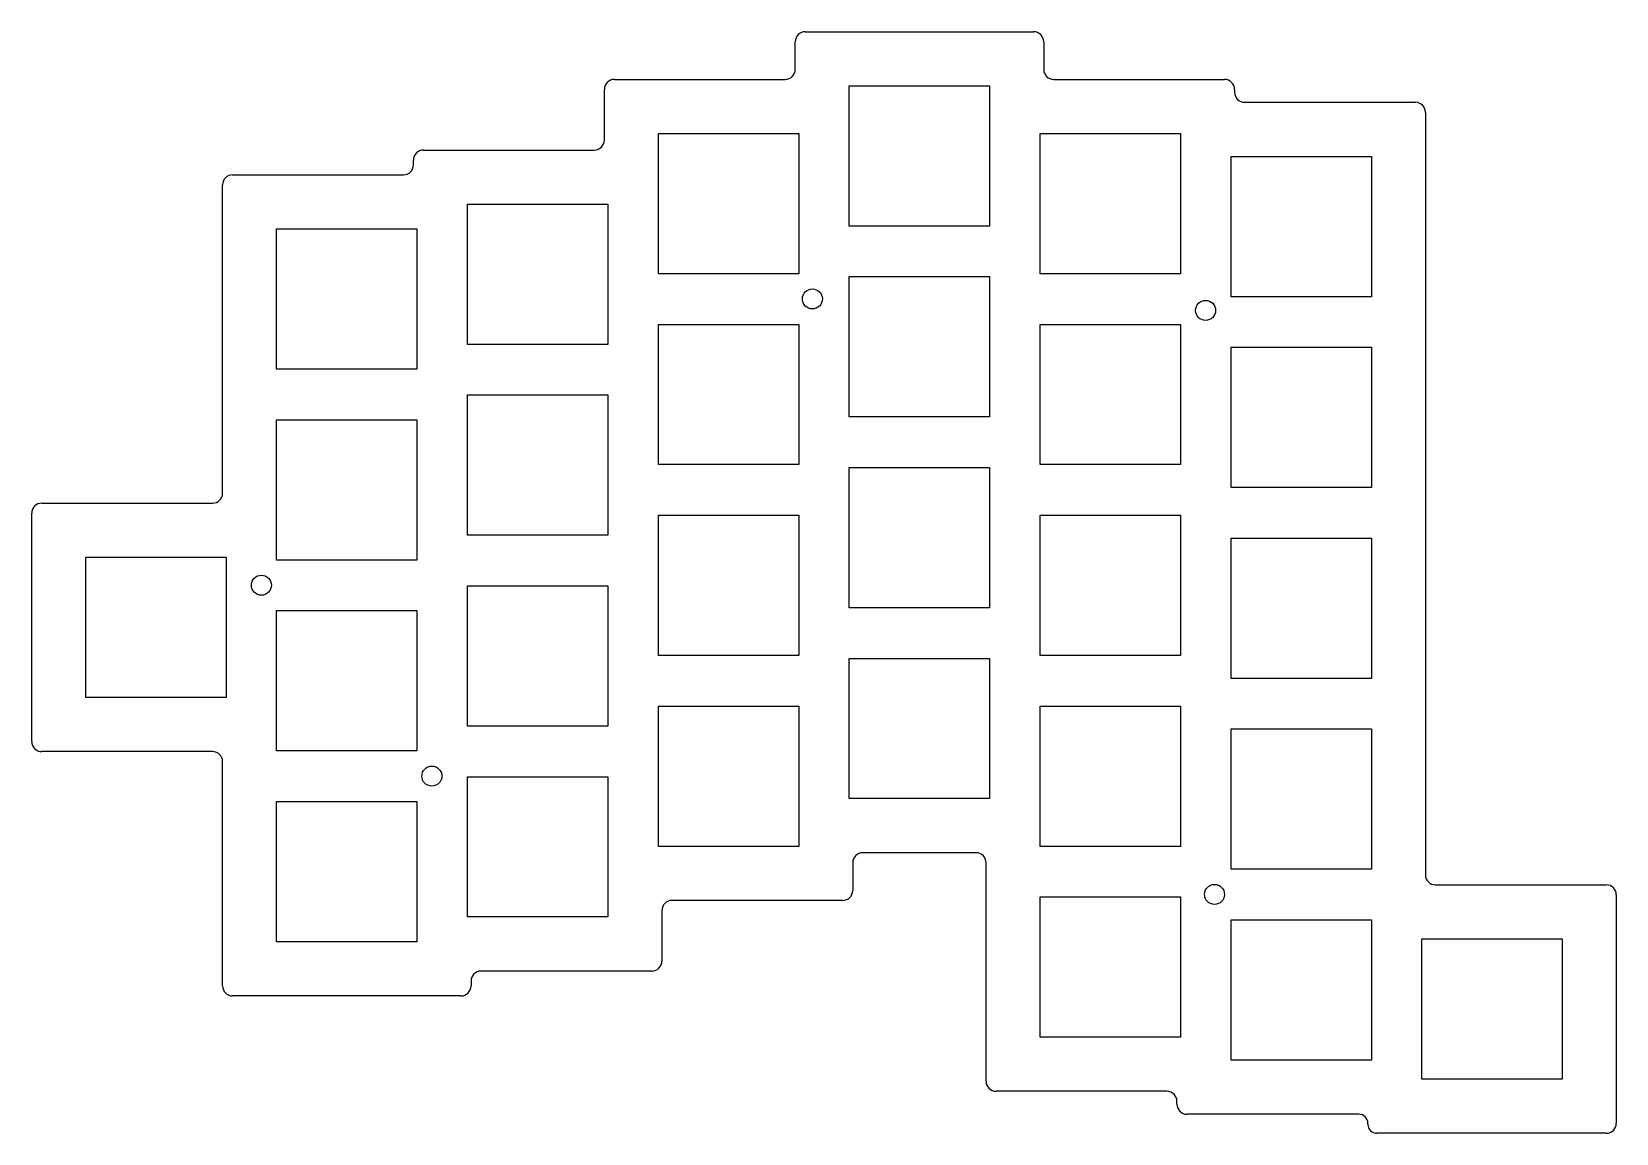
# Model space of a CAD drawing. Extents: x -22 to 136, y -3 to 107.
import ezdxf

# ---------------------------------------------------------------- set-up
doc = ezdxf.new("R2010")
doc.units = 0
doc.header["$MEASUREMENT"] = 0

msp = doc.modelspace()

# ---------------------------------------------------------------- linework, layer by layer
at = {"linetype": 'Continuous'}
for p, q in [((54.3726, 103.4161), (54.3726, 106.179)), ((55.3726, 107.179), (78.1675, 107.179)), ((79.1675, 106.179), (79.1675, 103.4161)), ((35.3226, 96.3673), (35.3226, 101.4161)), ((36.3226, 102.4161), (53.3726, 102.4161)), ((80.1675, 102.4161), (97.2175, 102.4161)), ((98.2175, 101.4161), (98.2175, 101.1298)), ((99.2175, 100.1298), (116.2661, 100.1298)), ((117.2661, 99.1298), (117.2661, 23.024)), ((17.2712, 95.3673), (34.3226, 95.3673)), ((16.2712, 93.8911), (16.2712, 94.3673)), ((-2.77745, 61.1241), (-2.77745, 91.8911)), ((-1.77745, 92.8911), (15.2712, 92.8911)), ((35.669, 89.9693), (35.669, 75.97)), ((-20.8261, 60.1241), (-3.77745, 60.1241)), ((-21.8261, 36.3274), (-21.8261, 59.1241)), ((40.7197, 39.8681), (54.719, 39.8681)), ((-3.77745, 35.3274), (-20.8261, 35.3274)), ((-2.77745, 11.9443), (-2.77745, 34.3274)), ((60.1175, 24.2319), (60.1175, 21.4694)), ((72.4226, 25.2319), (61.1175, 25.2319)), ((73.4226, 2.4193), (73.4226, 24.2319)), ((118.2661, 22.024), (135.3158, 22.024)), ((136.3158, 21.024), (136.3158, -1.7727)), ((41.0661, 19.4694), (41.0661, 14.4207)), ((59.1175, 20.4694), (42.0661, 20.4694)), ((40.0661, 13.4207), (23.01745, 13.4207)), ((22.01745, 12.4207), (22.01745, 11.9443)), ((21.01745, 10.9443), (-1.77745, 10.9443)), ((91.4712, 1.4193), (74.4226, 1.4193)), ((92.4712, 0.1332), (92.4712, 0.4193)), ((110.6209, -0.8668), (93.4712, -0.8668)), ((111.5209, -1.8727), (111.5209, -1.7668)), ((135.3158, -2.7727), (112.4209, -2.7727))]:
    msp.add_line(p, q, dxfattribs=at)
at = {"color": 0}
for p, q in [((59.7697, 101.781), (73.769, 101.781)), ((59.7697, 87.781), (59.7697, 101.781)), ((73.769, 101.781), (73.769, 87.781)), ((40.7197, 97.0181), (54.719, 97.0181)), ((40.7197, 83.0171), (40.7197, 97.0181)), ((54.719, 97.0181), (54.719, 83.0171)), ((78.8197, 97.0181), (92.819, 97.0181)), ((78.8197, 83.0171), (78.8197, 97.0181)), ((92.819, 97.0181), (92.819, 83.0171)), ((97.8683, 94.7318), (111.869, 94.7318)), ((97.8683, 80.7311), (97.8683, 94.7318)), ((111.869, 94.7318), (111.869, 80.7311)), ((21.6683, 89.9693), (35.669, 89.9693)), ((21.6683, 75.97), (21.6683, 89.9693)), ((2.61965, 87.4931), (16.6192, 87.4931)), ((2.61965, 73.4921), (2.61965, 87.4931)), ((16.6192, 87.4931), (16.6192, 73.4921)), ((73.769, 87.781), (59.7697, 87.781)), ((54.719, 83.0171), (40.7197, 83.0171)), ((59.7683, 82.7306), (73.769, 82.7306)), ((59.7683, 68.731), (59.7683, 82.7306)), ((73.769, 82.7306), (73.769, 68.731)), ((92.819, 83.0171), (78.8197, 83.0171)), ((111.869, 80.7311), (97.8683, 80.7311)), ((40.7197, 77.9681), (54.719, 77.9681)), ((40.7197, 63.9671), (40.7197, 77.9681)), ((54.719, 77.9681), (54.719, 63.9671)), ((78.8197, 77.9681), (92.819, 77.9681)), ((78.8197, 63.9671), (78.8197, 77.9681)), ((92.819, 77.9681), (92.819, 63.9671)), ((35.669, 75.97), (21.6683, 75.97)), ((97.8683, 75.6818), (111.869, 75.6818)), ((97.8683, 61.6811), (97.8683, 75.6818)), ((111.869, 75.6818), (111.869, 61.6811)), ((16.6192, 73.4921), (2.61965, 73.4921)), ((21.6683, 70.9193), (35.669, 70.9193)), ((21.6683, 56.92), (21.6683, 70.9193)), ((35.669, 70.9193), (35.669, 56.92)), ((2.61965, 68.4431), (16.6192, 68.4431)), ((2.61965, 54.4421), (2.61965, 68.4431)), ((16.6192, 68.4431), (16.6192, 54.4421)), ((73.769, 68.731), (59.7683, 68.731)), ((54.719, 63.9671), (40.7197, 63.9671)), ((59.7683, 63.6806), (73.769, 63.6806)), ((59.7683, 49.681), (59.7683, 63.6806)), ((73.769, 63.6806), (73.769, 49.681)), ((92.819, 63.9671), (78.8197, 63.9671)), ((111.869, 61.6811), (97.8683, 61.6811)), ((40.7197, 58.9181), (54.719, 58.9181)), ((40.7197, 44.9171), (40.7197, 58.9181)), ((54.719, 58.9181), (54.719, 44.9171)), ((78.8197, 58.9181), (92.819, 58.9181)), ((78.8197, 44.9171), (78.8197, 58.9181)), ((92.819, 58.9181), (92.819, 44.9171)), ((35.669, 56.92), (21.6683, 56.92)), ((97.8683, 56.6318), (111.869, 56.6318)), ((97.8683, 42.6311), (97.8683, 56.6318)), ((111.869, 56.6318), (111.869, 42.6311)), ((-16.429, 54.7261), (-2.42945, 54.7261)), ((-16.429, 40.7264), (-16.429, 54.7261)), ((-2.42945, 54.7261), (-2.42945, 40.7264)), ((16.6192, 54.4421), (2.61965, 54.4421)), ((21.6683, 51.8693), (35.669, 51.8693)), ((21.6683, 37.87), (21.6683, 51.8693)), ((35.669, 51.8693), (35.669, 37.87)), ((2.61965, 49.3931), (16.6192, 49.3931)), ((2.61965, 35.3921), (2.61965, 49.3931)), ((16.6192, 49.3931), (16.6192, 35.3921)), ((73.769, 49.681), (59.7683, 49.681)), ((54.719, 44.9171), (40.7197, 44.9171)), ((59.7683, 44.6306), (73.769, 44.6306)), ((59.7683, 30.631), (59.7683, 44.6306)), ((73.769, 44.6306), (73.769, 30.631)), ((92.819, 44.9171), (78.8197, 44.9171)), ((111.869, 42.6311), (97.8683, 42.6311)), ((-2.42945, 40.7264), (-16.429, 40.7264)), ((40.7197, 25.8671), (40.7197, 39.8681)), ((54.719, 39.8681), (54.719, 25.8671)), ((78.8197, 39.8681), (92.819, 39.8681)), ((78.8197, 25.8671), (78.8197, 39.8681)), ((92.819, 39.8681), (92.819, 25.8671)), ((35.669, 37.87), (21.6683, 37.87)), ((97.8683, 37.5818), (111.869, 37.5818)), ((97.8683, 23.581), (97.8683, 37.5818)), ((111.869, 37.5818), (111.869, 23.581)), ((16.6192, 35.3921), (2.61965, 35.3921)), ((21.6683, 32.8194), (35.669, 32.8194)), ((21.6683, 18.8199), (21.6683, 32.8194)), ((35.669, 32.8194), (35.669, 18.8199)), ((2.61965, 30.343), (16.6192, 30.343)), ((2.61965, 16.3421), (2.61965, 30.343)), ((16.6192, 30.343), (16.6192, 16.3421)), ((73.769, 30.631), (59.7683, 30.631)), ((54.719, 25.8671), (40.7197, 25.8671)), ((92.819, 25.8671), (78.8197, 25.8671)), ((111.869, 23.581), (97.8683, 23.581)), ((78.8197, 20.818), (92.819, 20.818)), ((78.8197, 6.81715), (78.8197, 20.818)), ((92.819, 20.818), (92.819, 6.81715)), ((35.669, 18.8199), (21.6683, 18.8199)), ((97.8683, 18.5319), (111.869, 18.5319)), ((97.8683, 4.53101), (97.8683, 18.5319)), ((111.869, 18.5319), (111.869, 4.53101)), ((16.6192, 16.3421), (2.61965, 16.3421)), ((116.918, 16.626), (130.919, 16.626)), ((116.918, 2.62654), (116.918, 16.626)), ((130.919, 16.626), (130.919, 2.62654)), ((92.819, 6.81715), (78.8197, 6.81715)), ((111.869, 4.53101), (97.8683, 4.53101)), ((130.919, 2.62654), (116.918, 2.62654))]:
    msp.add_line(p, q, dxfattribs=at)
at = {"linetype": 'Continuous'}
for centre in [(56.0844, 80.50623), (95.3274, 79.36403), (1.0939, 51.93123), (18.1114, 32.88123), (96.2154, 21.07003)]:
    msp.add_circle(centre, 1, dxfattribs=at)
for centre, radius, start, end in [((55.3726, 106.179), 1, 90, 180), ((78.1675, 106.179), 1, 0, 90), ((53.3726, 103.4161), 1, 270, 0), ((80.1675, 103.4161), 1, 180, 270), ((36.3226, 101.4161), 1, 90, 180), ((97.2175, 101.4161), 1, 0, 90), ((99.2175, 101.1298), 1, 180, 270), ((116.2661, 99.1298), 1, 0, 90), ((17.2712, 94.3673), 1, 90, 180), ((34.3226, 96.3673), 1, 270, 0), ((15.2712, 93.8911), 1, 270, 0), ((-1.77745, 91.8911), 1, 90, 180), ((-20.8261, 59.1241), 1, 90, 180), ((-3.77745, 61.1241), 1, 270, 0), ((-20.8261, 36.3274), 1, 180, 270), ((-3.77745, 34.3274), 1, 0, 90), ((61.1175, 24.2319), 1, 90, 180), ((72.4226, 24.2319), 1, 0, 90), ((118.2661, 23.024), 1, 180, 270), ((59.1175, 21.4694), 1, 270, 0), ((135.3158, 21.024), 1, 0, 90), ((42.0661, 19.4694), 1, 90, 180), ((40.0661, 14.4207), 1, 270, 0), ((23.01745, 12.4207), 1, 90, 180), ((-1.77745, 11.9443), 1, 180, 270), ((21.01745, 11.9443), 1, 270, 0), ((74.4226, 2.4193), 1, 180, 270), ((91.4712, 0.4193), 1, 0, 90), ((93.4712, 0.1332), 1, 180, 270), ((110.6209, -1.7668), 0.9, 0, 90), ((112.4209, -1.8727), 0.9, 180, 270), ((135.3158, -1.7727), 1, 270, 0)]:
    msp.add_arc(centre, radius, start, end, dxfattribs=at)

doc.saveas('drawing.dxf')
